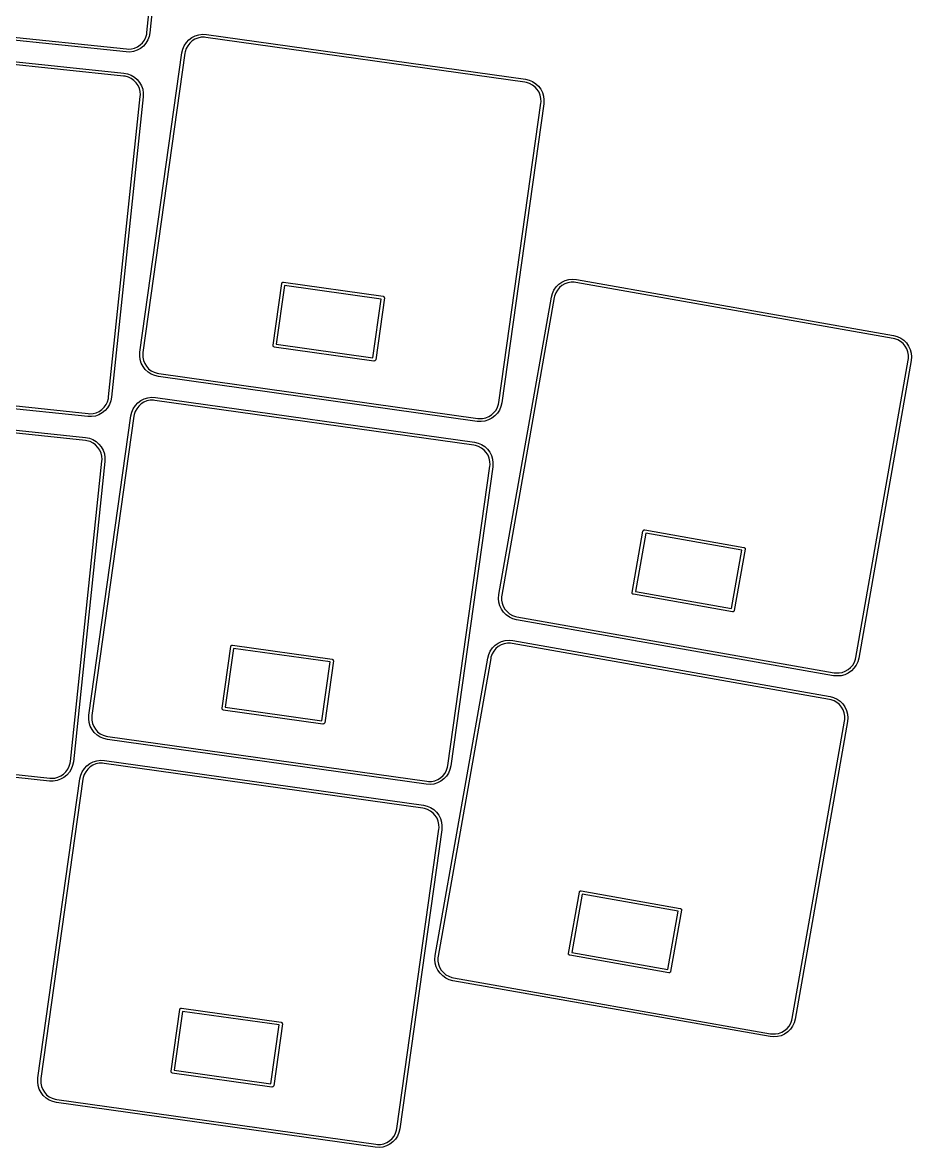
# Model space of a CAD drawing. Extents: x 42 to 186, y -134 to -29.
# Drawn here: x 141.3 to 185.5, y -114.8 to -59 of the extents above; entities that cross this region are included whole.
import ezdxf

# ---------------------------------------------------------------- set-up
doc = ezdxf.new("R2010")
doc.units = 0
doc.layers.add('BLACK', color=7, linetype='CONTINUOUS')

msp = doc.modelspace()

# ---------------------------------------------------------------- linework, layer by layer
at = {"layer": 'BLACK', "linetype": 'CONTINUOUS'}
for p, q in [((147.528, -59.4438), (149.096, -44.5259)), ((149.245, -44.5416), (147.677, -59.4595)), ((130.599, -58.5946), (146.511, -60.267)), ((146.496, -60.4162), (130.583, -58.7437)), ((147.404, -59.8253), (147.475, -59.6799)), ((147.475, -59.6799), (147.52, -59.5243)), ((147.52, -59.5243), (147.528, -59.4438)), ((147.528, -59.4438), (147.528, -59.4438)), ((147.528, -59.4438), (147.528, -59.4438)), ((147.642, -59.6434), (147.574, -59.8183)), ((147.677, -59.4595), (147.642, -59.6434)), ((149.613, -59.8104), (149.763, -59.6976)), ((149.763, -59.6976), (149.93, -59.6126)), ((150.061, -59.7213), (149.911, -59.782)), ((149.93, -59.6126), (150.109, -59.5578)), ((150.219, -59.6877), (150.061, -59.7213)), ((150.109, -59.5578), (150.295, -59.5349)), ((150.381, -59.682), (150.219, -59.6877)), ((150.295, -59.5349), (150.482, -59.5447)), ((150.461, -59.6933), (150.381, -59.682)), ((166.305, -61.92), (150.461, -59.6932)), ((150.461, -59.6932), (150.461, -59.6933)), ((150.482, -59.5447), (150.482, -59.5447)), ((150.482, -59.5447), (150.482, -59.5447)), ((150.482, -59.5447), (150.482, -59.5447)), ((150.482, -59.5447), (166.326, -61.7715)), ((146.37, -61.6096), (130.458, -59.9372)), ((130.474, -59.788), (146.386, -61.4604)), ((146.511, -60.267), (146.512, -60.2671)), ((146.512, -60.2671), (146.592, -60.2755)), ((146.592, -60.2755), (146.753, -60.2642)), ((146.753, -60.2642), (146.91, -60.2251)), ((146.91, -60.2251), (147.058, -60.1592)), ((147.209, -60.2383), (147.045, -60.3292)), ((147.058, -60.1592), (147.192, -60.0687)), ((147.192, -60.0687), (147.309, -59.9563)), ((147.355, -60.1204), (147.209, -60.2383)), ((147.309, -59.9563), (147.404, -59.8253)), ((147.478, -59.979), (147.355, -60.1204)), ((147.574, -59.8183), (147.478, -59.979)), ((149.268, -60.4596), (149.31, -60.2771)), ((149.31, -60.2771), (149.383, -60.1046)), ((149.383, -60.1046), (149.485, -59.9474)), ((149.477, -60.2465), (149.427, -60.4004)), ((149.553, -60.1036), (149.477, -60.2465)), ((149.485, -59.9474), (149.613, -59.8104)), ((149.653, -59.976), (149.553, -60.1036)), ((149.773, -59.8677), (149.653, -59.976)), ((149.911, -59.782), (149.773, -59.8677)), ((146.496, -60.4163), (146.496, -60.4162)), ((146.496, -60.4162), (146.496, -60.4162)), ((146.496, -60.4162), (146.496, -60.4162)), ((146.683, -60.4195), (146.496, -60.4163)), ((146.868, -60.3902), (146.683, -60.4195)), ((147.045, -60.3292), (146.868, -60.3902)), ((147.18, -75.3137), (149.268, -60.4596)), ((149.416, -60.4805), (147.329, -75.3345)), ((149.268, -60.4596), (149.268, -60.4596)), ((149.268, -60.4596), (149.268, -60.4596)), ((149.268, -60.4596), (149.268, -60.4596)), ((149.427, -60.4004), (149.416, -60.4805)), ((149.416, -60.4805), (149.416, -60.4805)), ((146.451, -61.6181), (146.37, -61.6096)), ((146.37, -61.6096), (146.37, -61.6096)), ((146.37, -61.6096), (146.37, -61.6096)), ((146.386, -61.4604), (146.386, -61.4604)), ((146.386, -61.4604), (146.386, -61.4604)), ((146.386, -61.4604), (146.386, -61.4604)), ((146.386, -61.4604), (146.57, -61.4962)), ((146.606, -61.6627), (146.451, -61.6181)), ((146.57, -61.4962), (146.745, -61.5633)), ((146.752, -61.7336), (146.606, -61.6627)), ((146.745, -61.5633), (146.906, -61.6598)), ((146.883, -61.8288), (146.752, -61.7336)), ((146.995, -61.9452), (146.883, -61.8288)), ((146.906, -61.6598), (147.047, -61.7828)), ((147.086, -62.0794), (146.995, -61.9452)), ((147.047, -61.7828), (147.165, -61.9284)), ((147.165, -61.9284), (147.256, -62.0923)), ((166.385, -61.9313), (166.305, -61.92)), ((166.305, -61.92), (166.305, -61.92)), ((166.305, -61.92), (166.305, -61.92)), ((166.305, -61.92), (166.305, -61.92)), ((166.326, -61.7715), (166.326, -61.7715)), ((166.326, -61.7715), (166.509, -61.8136)), ((166.539, -61.9813), (166.385, -61.9313)), ((166.509, -61.8136), (166.681, -61.8868)), ((166.682, -62.0573), (166.539, -61.9813)), ((166.681, -61.8868), (166.838, -61.9889)), ((166.838, -61.9889), (166.975, -62.1167)), ((147.152, -62.2272), (147.086, -62.0794)), ((147.191, -62.3843), (147.152, -62.2272)), ((147.202, -62.5458), (147.191, -62.3843)), ((147.194, -62.6258), (147.202, -62.5458)), ((147.256, -62.0923), (147.317, -62.2695)), ((147.317, -62.2695), (147.346, -62.4546)), ((147.346, -62.4546), (147.343, -62.6419)), ((166.81, -62.1569), (166.682, -62.0573)), ((166.918, -62.2772), (166.81, -62.1569)), ((167.004, -62.4145), (166.918, -62.2772)), ((166.975, -62.1167), (167.088, -62.2664)), ((167.064, -62.5645), (167.004, -62.4145)), ((167.088, -62.2664), (167.173, -62.4333)), ((167.173, -62.4333), (167.228, -62.6125)), ((145.626, -77.5441), (147.194, -62.6262)), ((147.343, -62.6419), (145.775, -77.5597)), ((147.194, -62.6262), (147.194, -62.6258)), ((147.343, -62.6419), (147.343, -62.6419)), ((147.343, -62.6419), (147.343, -62.6419)), ((165.005, -77.8188), (167.092, -62.9648)), ((167.241, -62.9856), (165.153, -77.8396)), ((167.098, -62.7229), (167.064, -62.5645)), ((167.092, -62.9647), (167.104, -62.8846)), ((167.092, -62.9648), (167.092, -62.9647)), ((167.092, -62.9648), (167.092, -62.9648)), ((167.104, -62.8846), (167.098, -62.7229)), ((167.228, -62.6125), (167.251, -62.7985)), ((167.251, -62.7985), (167.241, -62.9856)), ((167.241, -62.9856), (167.241, -62.9856)), ((153.791, -74.9804), (154.222, -71.9106)), ((154.36, -72.0058), (153.95, -74.9271)), ((154.222, -71.9106), (154.225, -71.9012)), ((154.225, -71.8979), (154.227, -71.8952)), ((154.225, -71.9012), (154.225, -71.8979)), ((154.227, -71.8952), (154.23, -71.8858)), ((154.23, -71.8858), (154.245, -71.8728)), ((154.245, -71.8728), (154.257, -71.8575)), ((154.257, -71.8575), (154.263, -71.856)), ((154.263, -71.856), (154.268, -71.8515)), ((154.268, -71.8515), (154.288, -71.8508)), ((154.288, -71.8508), (154.307, -71.8468)), ((154.307, -71.8468), (159.258, -72.5426)), ((159.163, -72.6808), (154.36, -72.0058)), ((167.852, -72.0824), (167.985, -71.9499)), ((167.985, -71.9499), (168.138, -71.8424)), ((168.143, -72.0128), (168.019, -72.1169)), ((168.138, -71.8424), (168.308, -71.7632)), ((168.283, -71.9319), (168.143, -72.0128)), ((168.435, -71.8765), (168.283, -71.9319)), ((168.308, -71.7632), (168.489, -71.7147)), ((168.595, -71.8484), (168.435, -71.8765)), ((168.489, -71.7147), (168.676, -71.6984)), ((168.757, -71.8484), (168.595, -71.8484)), ((168.676, -71.6984), (168.862, -71.7147)), ((168.836, -71.8624), (168.757, -71.8484)), ((168.836, -71.8625), (168.836, -71.8624)), ((184.593, -74.6409), (168.836, -71.8625)), ((168.862, -71.7147), (168.862, -71.7148)), ((168.862, -71.7148), (184.619, -74.4931)), ((159.258, -72.5426), (159.268, -72.5457)), ((159.268, -72.5457), (159.271, -72.5456)), ((159.271, -72.5456), (159.274, -72.5476)), ((159.274, -72.5476), (159.283, -72.5507)), ((159.283, -72.5507), (159.296, -72.5652)), ((159.296, -72.5652), (159.311, -72.5772)), ((159.311, -72.5772), (159.313, -72.5838)), ((159.313, -72.5838), (159.317, -72.5888)), ((159.317, -72.5888), (159.318, -72.6083)), ((159.318, -72.6083), (159.322, -72.6274)), ((165.012, -87.3589), (167.617, -72.5868)), ((167.765, -72.6128), (165.16, -87.3849)), ((167.617, -72.5868), (167.666, -72.4058)), ((167.617, -72.5868), (167.617, -72.5868)), ((167.666, -72.4058), (167.745, -72.2359)), ((167.745, -72.2359), (167.852, -72.0824)), ((167.779, -72.5331), (167.765, -72.6128)), ((167.765, -72.6128), (167.765, -72.6128)), ((167.765, -72.6128), (167.765, -72.6128)), ((167.765, -72.6128), (167.765, -72.6128)), ((167.834, -72.381), (167.779, -72.5331)), ((167.915, -72.2408), (167.834, -72.381)), ((168.019, -72.1169), (167.915, -72.2408)), ((158.753, -75.602), (159.163, -72.6808)), ((159.322, -72.6274), (158.891, -75.6972)), ((184.673, -74.6549), (184.593, -74.6409)), ((184.593, -74.6409), (184.593, -74.6409)), ((184.619, -74.4931), (184.619, -74.4931)), ((184.619, -74.4931), (184.8, -74.5417)), ((184.825, -74.7103), (184.673, -74.6549)), ((184.8, -74.5417), (184.97, -74.6208)), ((184.965, -74.7912), (184.825, -74.7103)), ((185.089, -74.8952), (184.965, -74.7912)), ((184.97, -74.6208), (185.124, -74.7283)), ((185.124, -74.7283), (185.256, -74.8608)), ((147.17, -75.5008), (147.18, -75.3138)), ((147.18, -75.3138), (147.18, -75.3137)), ((147.329, -75.3345), (147.317, -75.4147)), ((147.329, -75.3345), (147.329, -75.3345)), ((147.329, -75.3345), (147.329, -75.3345)), ((153.795, -74.9995), (153.791, -74.9804)), ((153.796, -75.019), (153.795, -74.9995)), ((153.8, -75.024), (153.796, -75.019)), ((153.801, -75.0306), (153.8, -75.024)), ((153.817, -75.0426), (153.801, -75.0306)), ((153.83, -75.0571), (153.817, -75.0426)), ((153.839, -75.0602), (153.83, -75.0571)), ((153.842, -75.0622), (153.839, -75.0602)), ((153.845, -75.0621), (153.842, -75.0622)), ((153.855, -75.0652), (153.845, -75.0621)), ((158.806, -75.761), (153.855, -75.0652)), ((153.95, -74.9271), (158.753, -75.602)), ((185.193, -75.0192), (185.089, -74.8952)), ((185.274, -75.1594), (185.193, -75.0192)), ((185.256, -74.8608), (185.364, -75.0143)), ((185.33, -75.3115), (185.274, -75.1594)), ((185.358, -75.4709), (185.33, -75.3115)), ((185.364, -75.0143), (185.443, -75.1841)), ((185.443, -75.1841), (185.491, -75.3651)), ((185.491, -75.3651), (185.508, -75.5518)), ((147.193, -75.6868), (147.17, -75.5008)), ((147.248, -75.866), (147.193, -75.6868)), ((147.333, -76.0329), (147.248, -75.866)), ((147.317, -75.4147), (147.323, -75.5764)), ((147.323, -75.5764), (147.357, -75.7347)), ((147.357, -75.7347), (147.417, -75.8848)), ((147.417, -75.8848), (147.503, -76.0221)), ((158.825, -75.757), (158.806, -75.761)), ((158.844, -75.7563), (158.825, -75.757)), ((158.85, -75.7518), (158.844, -75.7563)), ((158.856, -75.7504), (158.85, -75.7518)), ((158.868, -75.735), (158.856, -75.7504)), ((158.883, -75.722), (158.868, -75.735)), ((158.886, -75.7126), (158.883, -75.722)), ((158.888, -75.7099), (158.886, -75.7126)), ((158.891, -75.6972), (158.888, -75.7066)), ((158.888, -75.7066), (158.888, -75.7099)), ((182.739, -90.4846), (185.344, -75.7124)), ((185.491, -75.7385), (182.887, -90.5106)), ((185.344, -75.7124), (185.358, -75.6327)), ((185.344, -75.7124), (185.344, -75.7124)), ((185.344, -75.7124), (185.344, -75.7124)), ((185.358, -75.6327), (185.358, -75.4709)), ((185.508, -75.5518), (185.491, -75.7383)), ((185.491, -75.7383), (185.491, -75.7385)), ((147.446, -76.1826), (147.333, -76.0329)), ((147.583, -76.3104), (147.446, -76.1826)), ((147.503, -76.0221), (147.611, -76.1424)), ((147.74, -76.4124), (147.583, -76.3104)), ((147.611, -76.1424), (147.739, -76.242)), ((147.739, -76.242), (147.882, -76.318)), ((147.912, -76.4857), (147.74, -76.4124)), ((147.882, -76.318), (148.036, -76.368)), ((148.095, -76.5278), (147.912, -76.4857)), ((148.036, -76.368), (148.116, -76.3793)), ((148.116, -76.3793), (148.116, -76.3793)), ((148.116, -76.3793), (163.96, -78.606)), ((144.593, -78.5165), (128.681, -76.844)), ((128.697, -76.6949), (144.609, -78.3673)), ((163.939, -78.7546), (148.095, -76.5278)), ((148.095, -76.5278), (148.095, -76.5278)), ((145.573, -77.7801), (145.617, -77.6246)), ((145.617, -77.6246), (145.626, -77.5441)), ((145.626, -77.5441), (145.626, -77.5441)), ((145.626, -77.5441), (145.626, -77.5441)), ((145.775, -77.5597), (145.739, -77.7437)), ((147.23, -77.7204), (147.397, -77.6354)), ((147.397, -77.6354), (147.576, -77.5806)), ((147.576, -77.5806), (147.762, -77.5577)), ((147.762, -77.5577), (147.949, -77.5675)), ((147.949, -77.5675), (147.949, -77.5676)), ((147.949, -77.5676), (147.949, -77.5676)), ((147.949, -77.5676), (147.949, -77.5676)), ((147.949, -77.5676), (163.793, -79.7944)), ((144.468, -79.7099), (128.556, -78.0375)), ((128.571, -77.8883), (144.484, -79.5607)), ((145.156, -78.2595), (145.29, -78.169)), ((145.29, -78.169), (145.407, -78.0566)), ((145.407, -78.0566), (145.502, -77.9256)), ((145.575, -78.0793), (145.452, -78.2207)), ((145.502, -77.9256), (145.573, -77.7801)), ((145.672, -77.9186), (145.575, -78.0793)), ((145.739, -77.7437), (145.672, -77.9186)), ((146.777, -78.2999), (146.85, -78.1274)), ((146.85, -78.1274), (146.952, -77.9703)), ((147.021, -78.1264), (146.945, -78.2693)), ((146.952, -77.9703), (147.08, -77.8332)), ((147.12, -77.9988), (147.021, -78.1264)), ((147.08, -77.8332), (147.23, -77.7204)), ((147.24, -77.8905), (147.12, -77.9988)), ((147.378, -77.8047), (147.24, -77.8905)), ((147.528, -77.7441), (147.378, -77.8047)), ((147.686, -77.7104), (147.528, -77.7441)), ((147.848, -77.7048), (147.686, -77.7104)), ((147.928, -77.716), (147.848, -77.7048)), ((147.928, -77.7161), (147.928, -77.716)), ((163.772, -79.9429), (147.928, -77.7161)), ((147.928, -77.7161), (147.928, -77.7161)), ((147.928, -77.7161), (147.928, -77.7161)), ((147.928, -77.7161), (147.928, -77.7161)), ((164.768, -78.3233), (164.868, -78.1957)), ((164.868, -78.1957), (164.944, -78.0528)), ((165.038, -78.1947), (164.936, -78.3519)), ((164.944, -78.0528), (164.994, -77.8989)), ((164.994, -77.8989), (165.005, -77.8188)), ((165.005, -77.8188), (165.005, -77.8188)), ((165.111, -78.0222), (165.038, -78.1947)), ((165.153, -77.8397), (165.111, -78.0222)), ((165.153, -77.8396), (165.153, -77.8396)), ((165.153, -77.8396), (165.153, -77.8397)), ((165.153, -77.8397), (165.153, -77.8397)), ((144.781, -78.5198), (144.593, -78.5165)), ((144.593, -78.5165), (144.593, -78.5165)), ((144.593, -78.5165), (144.593, -78.5165)), ((144.593, -78.5165), (144.593, -78.5165)), ((144.609, -78.3673), (144.609, -78.3674)), ((144.609, -78.3674), (144.69, -78.3758)), ((144.647, -93.3365), (146.735, -78.4825)), ((144.69, -78.3758), (144.851, -78.3645)), ((144.966, -78.4905), (144.781, -78.5198)), ((146.883, -78.5034), (144.796, -93.3574)), ((144.851, -78.3645), (145.008, -78.3254)), ((145.143, -78.4295), (144.966, -78.4905)), ((145.008, -78.3254), (145.156, -78.2595)), ((145.307, -78.3386), (145.143, -78.4295)), ((145.452, -78.2207), (145.307, -78.3386)), ((146.735, -78.4825), (146.777, -78.2999)), ((146.735, -78.4825), (146.735, -78.4825)), ((146.895, -78.4232), (146.883, -78.5034)), ((146.883, -78.5034), (146.883, -78.5034)), ((146.883, -78.5034), (146.883, -78.5034)), ((146.883, -78.5034), (146.883, -78.5034)), ((146.945, -78.2693), (146.895, -78.4232)), ((164.126, -78.7643), (163.939, -78.7545)), ((163.939, -78.7545), (163.939, -78.7546)), ((163.96, -78.606), (163.96, -78.606)), ((163.96, -78.606), (164.04, -78.6173)), ((164.04, -78.6173), (164.202, -78.6116)), ((164.312, -78.7415), (164.126, -78.7643)), ((164.202, -78.6116), (164.36, -78.578)), ((164.492, -78.6867), (164.312, -78.7415)), ((164.36, -78.578), (164.51, -78.5173)), ((164.659, -78.6017), (164.492, -78.6867)), ((164.51, -78.5173), (164.648, -78.4316)), ((164.648, -78.4316), (164.768, -78.3233)), ((164.808, -78.4889), (164.659, -78.6017)), ((164.936, -78.3519), (164.808, -78.4889)), ((144.548, -79.7184), (144.468, -79.7099)), ((144.468, -79.7099), (144.468, -79.7099)), ((144.468, -79.7099), (144.468, -79.7099)), ((144.484, -79.5607), (144.484, -79.5607)), ((144.484, -79.5607), (144.484, -79.5607)), ((144.484, -79.5607), (144.668, -79.5965)), ((144.704, -79.763), (144.548, -79.7184)), ((144.668, -79.5965), (144.842, -79.6637)), ((144.849, -79.834), (144.704, -79.763)), ((144.842, -79.6637), (145.003, -79.7602)), ((144.98, -79.9291), (144.849, -79.834)), ((145.003, -79.7602), (145.145, -79.8831)), ((163.793, -79.7944), (163.793, -79.7944)), ((163.793, -79.7944), (163.793, -79.7944)), ((163.793, -79.7944), (163.976, -79.8365)), ((163.976, -79.8365), (164.148, -79.9097)), ((145.093, -80.0455), (144.98, -79.9291)), ((145.183, -80.1797), (145.093, -80.0455)), ((145.145, -79.8831), (145.262, -80.0287)), ((145.249, -80.3276), (145.183, -80.1797)), ((145.288, -80.4846), (145.249, -80.3276)), ((145.262, -80.0287), (145.353, -80.1926)), ((145.353, -80.1926), (145.414, -80.3698)), ((145.414, -80.3698), (145.444, -80.5549)), ((163.852, -79.9542), (163.772, -79.9429)), ((163.772, -79.9429), (163.772, -79.9429)), ((164.006, -80.0042), (163.852, -79.9542)), ((164.149, -80.0802), (164.006, -80.0042)), ((164.148, -79.9097), (164.305, -80.0118)), ((164.277, -80.1798), (164.149, -80.0802)), ((164.385, -80.3001), (164.277, -80.1798)), ((164.305, -80.0118), (164.442, -80.1396)), ((164.471, -80.4374), (164.385, -80.3001)), ((164.442, -80.1396), (164.555, -80.2892)), ((164.555, -80.2892), (164.64, -80.4562)), ((143.723, -95.6444), (145.291, -80.7265)), ((145.44, -80.7422), (143.872, -95.66)), ((145.3, -80.6461), (145.288, -80.4846)), ((145.291, -80.7265), (145.3, -80.6461)), ((145.291, -80.7265), (145.291, -80.7265)), ((145.291, -80.7265), (145.291, -80.7265)), ((145.291, -80.7265), (145.291, -80.7265)), ((145.444, -80.5549), (145.44, -80.7422)), ((145.44, -80.7422), (145.44, -80.7422)), ((145.44, -80.7422), (145.44, -80.7422)), ((145.44, -80.7422), (145.44, -80.7422)), ((162.472, -95.8417), (164.56, -80.9876)), ((164.531, -80.5874), (164.471, -80.4374)), ((164.565, -80.7457), (164.531, -80.5874)), ((164.56, -80.9876), (164.571, -80.9075)), ((164.56, -80.9876), (164.56, -80.9876)), ((164.571, -80.9075), (164.565, -80.7457)), ((164.64, -80.4562), (164.695, -80.6354)), ((164.695, -80.6354), (164.718, -80.8214)), ((164.718, -80.8214), (164.708, -81.0084)), ((164.708, -81.0085), (162.62, -95.8625)), ((164.708, -81.0084), (164.708, -81.0085)), ((171.631, -87.2566), (172.169, -84.2037)), ((172.304, -84.3036), (171.791, -87.2088)), ((172.169, -84.2037), (172.172, -84.1944)), ((172.172, -84.1911), (172.175, -84.1885)), ((172.172, -84.1944), (172.172, -84.1911)), ((172.175, -84.1885), (172.178, -84.1792)), ((172.178, -84.1792), (172.193, -84.1667)), ((172.193, -84.1667), (172.205, -84.1518)), ((172.205, -84.1518), (172.212, -84.1506)), ((172.212, -84.1506), (172.217, -84.1462)), ((172.217, -84.1462), (172.237, -84.1462)), ((172.237, -84.1462), (172.256, -84.1429)), ((172.256, -84.1429), (177.18, -85.0111)), ((177.08, -85.1458), (172.304, -84.3036)), ((176.568, -88.051), (177.08, -85.1458)), ((177.241, -85.098), (176.702, -88.1509)), ((177.18, -85.0111), (177.189, -85.0145)), ((177.189, -85.0145), (177.193, -85.0145)), ((177.193, -85.0145), (177.195, -85.0166)), ((177.195, -85.0166), (177.204, -85.02)), ((177.204, -85.02), (177.217, -85.0349)), ((177.217, -85.0349), (177.232, -85.0475)), ((177.232, -85.0475), (177.233, -85.0541)), ((177.233, -85.0541), (177.237, -85.0593)), ((177.237, -85.0593), (177.237, -85.0788)), ((177.237, -85.0788), (177.241, -85.098)), ((164.996, -87.5456), (165.012, -87.3591)), ((165.012, -87.7322), (164.996, -87.5456)), ((165.012, -87.3591), (165.012, -87.3589)), ((165.16, -87.3849), (165.146, -87.4646)), ((165.146, -87.4646), (165.146, -87.6265)), ((165.146, -87.6265), (165.174, -87.7859)), ((165.16, -87.3849), (165.16, -87.3849)), ((165.16, -87.3849), (165.16, -87.3849)), ((171.634, -87.2758), (171.631, -87.2566)), ((171.634, -87.2953), (171.634, -87.2758)), ((171.638, -87.3004), (171.634, -87.2953)), ((171.64, -87.3071), (171.638, -87.3004)), ((171.655, -87.3196), (171.64, -87.3071)), ((171.667, -87.3346), (171.655, -87.3196)), ((171.676, -87.338), (171.667, -87.3346)), ((171.679, -87.3401), (171.676, -87.338)), ((171.682, -87.3401), (171.679, -87.3401)), ((171.692, -87.3435), (171.682, -87.3401)), ((176.616, -88.2117), (171.692, -87.3435)), ((171.791, -87.2088), (176.568, -88.051)), ((165.061, -87.9132), (165.012, -87.7322)), ((165.14, -88.0831), (165.061, -87.9132)), ((165.248, -88.2365), (165.14, -88.0831)), ((165.174, -87.7859), (165.23, -87.938)), ((165.23, -87.938), (165.311, -88.0781)), ((165.38, -88.3691), (165.248, -88.2365)), ((165.311, -88.0781), (165.415, -88.2021)), ((165.415, -88.2021), (165.539, -88.3062)), ((176.635, -88.2083), (176.616, -88.2117)), ((176.654, -88.2083), (176.635, -88.2083)), ((176.659, -88.204), (176.654, -88.2083)), ((176.666, -88.2028), (176.659, -88.204)), ((176.679, -88.1879), (176.666, -88.2028)), ((176.694, -88.1754), (176.679, -88.1879)), ((176.697, -88.1661), (176.694, -88.1754)), ((176.699, -88.1635), (176.697, -88.1661)), ((176.702, -88.1509), (176.699, -88.1602)), ((176.699, -88.1602), (176.699, -88.1635)), ((165.534, -88.4765), (165.38, -88.3691)), ((165.703, -88.5557), (165.534, -88.4765)), ((165.539, -88.3062), (165.679, -88.3871)), ((165.679, -88.3871), (165.831, -88.4425)), ((165.884, -88.6042), (165.703, -88.5557)), ((165.831, -88.4425), (165.91, -88.4565)), ((181.641, -91.3826), (165.884, -88.6042)), ((165.884, -88.6042), (165.884, -88.6042)), ((165.91, -88.4565), (181.667, -91.2349)), ((151.689, -89.9335), (151.692, -89.9241)), ((151.692, -89.9208), (151.694, -89.9181)), ((151.692, -89.9241), (151.692, -89.9208)), ((151.694, -89.9181), (151.697, -89.9087)), ((151.697, -89.9087), (151.712, -89.8957)), ((151.712, -89.8957), (151.724, -89.8803)), ((151.724, -89.8803), (151.73, -89.8789)), ((151.73, -89.8789), (151.735, -89.8744)), ((151.735, -89.8744), (151.755, -89.8737)), ((151.755, -89.8737), (151.774, -89.8697)), ((151.774, -89.8697), (156.725, -90.5655)), ((164.692, -90.0059), (164.824, -89.8734)), ((164.824, -89.8734), (164.978, -89.7659)), ((164.978, -89.7659), (165.148, -89.6867)), ((165.123, -89.8554), (164.983, -89.9363)), ((165.275, -89.8), (165.123, -89.8554)), ((165.148, -89.6867), (165.329, -89.6382)), ((165.434, -89.7719), (165.275, -89.8)), ((165.329, -89.6382), (165.515, -89.6219)), ((165.596, -89.7719), (165.434, -89.7719)), ((165.515, -89.6219), (165.702, -89.6382)), ((165.676, -89.7859), (165.596, -89.7719)), ((165.676, -89.786), (165.676, -89.7859)), ((181.433, -92.5644), (165.676, -89.786)), ((165.702, -89.6382), (165.702, -89.6383)), ((165.702, -89.6383), (181.459, -92.4166)), ((151.258, -93.0033), (151.689, -89.9335)), ((151.827, -90.0286), (151.417, -92.9499)), ((156.63, -90.7036), (151.827, -90.0286)), ((164.457, -90.5103), (164.505, -90.3293)), ((164.505, -90.3293), (164.584, -90.1594)), ((164.584, -90.1594), (164.692, -90.0059)), ((164.619, -90.4566), (164.604, -90.5363)), ((164.674, -90.3045), (164.619, -90.4566)), ((164.755, -90.1643), (164.674, -90.3045)), ((164.859, -90.0404), (164.755, -90.1643)), ((164.983, -89.9363), (164.859, -90.0404)), ((182.725, -90.5643), (182.739, -90.4846)), ((156.22, -93.6249), (156.63, -90.7036)), ((156.789, -90.6502), (156.358, -93.7201)), ((156.725, -90.5655), (156.735, -90.5686)), ((156.735, -90.5686), (156.738, -90.5685)), ((156.738, -90.5685), (156.741, -90.5705)), ((156.741, -90.5705), (156.75, -90.5736)), ((156.75, -90.5736), (156.763, -90.5881)), ((156.763, -90.5881), (156.778, -90.6001)), ((156.778, -90.6001), (156.78, -90.6067)), ((156.78, -90.6067), (156.784, -90.6117)), ((156.784, -90.6117), (156.785, -90.6312)), ((156.785, -90.6312), (156.789, -90.6502)), ((161.852, -105.282), (164.457, -90.5103)), ((164.604, -90.5363), (162, -105.308)), ((164.457, -90.5103), (164.457, -90.5103)), ((164.604, -90.5363), (164.604, -90.5363)), ((164.604, -90.5363), (164.604, -90.5363)), ((164.604, -90.5363), (164.604, -90.5363)), ((182.361, -91.0845), (182.485, -90.9805)), ((182.485, -90.9805), (182.589, -90.8565)), ((182.651, -91.0149), (182.519, -91.1474)), ((182.589, -90.8565), (182.67, -90.7163)), ((182.759, -90.8614), (182.651, -91.0149)), ((182.67, -90.7163), (182.725, -90.5643)), ((182.838, -90.6916), (182.759, -90.8614)), ((182.887, -90.5106), (182.838, -90.6916)), ((182.887, -90.5106), (182.887, -90.5106)), ((181.828, -91.3989), (181.641, -91.3826)), ((181.641, -91.3826), (181.641, -91.3826)), ((181.641, -91.3826), (181.641, -91.3826)), ((181.641, -91.3826), (181.641, -91.3826)), ((181.641, -91.3826), (181.641, -91.3826)), ((181.667, -91.2349), (181.667, -91.2349)), ((181.667, -91.2349), (181.747, -91.2489)), ((181.747, -91.2489), (181.909, -91.2489)), ((182.015, -91.3826), (181.828, -91.3989)), ((181.909, -91.2489), (182.068, -91.2208)), ((182.196, -91.3341), (182.015, -91.3826)), ((182.068, -91.2208), (182.22, -91.1654)), ((182.365, -91.2549), (182.196, -91.3341)), ((182.22, -91.1654), (182.361, -91.0845)), ((182.519, -91.1474), (182.365, -91.2549)), ((181.513, -92.5784), (181.433, -92.5644)), ((181.433, -92.5644), (181.433, -92.5644)), ((181.459, -92.4166), (181.459, -92.4167)), ((181.459, -92.4167), (181.64, -92.4652)), ((181.665, -92.6338), (181.513, -92.5784)), ((181.64, -92.4652), (181.81, -92.5443)), ((181.805, -92.7147), (181.665, -92.6338)), ((181.929, -92.8188), (181.805, -92.7147)), ((181.81, -92.5443), (181.963, -92.6518)), ((181.963, -92.6518), (182.096, -92.7843)), ((151.262, -93.0224), (151.258, -93.0033)), ((151.263, -93.0419), (151.262, -93.0224)), ((151.267, -93.0469), (151.263, -93.0419)), ((151.268, -93.0535), (151.267, -93.0469)), ((151.284, -93.0655), (151.268, -93.0535)), ((151.297, -93.08), (151.284, -93.0655)), ((151.306, -93.083), (151.297, -93.08)), ((151.309, -93.0851), (151.306, -93.083)), ((151.312, -93.085), (151.309, -93.0851)), ((151.322, -93.088), (151.312, -93.085)), ((156.273, -93.7839), (151.322, -93.088)), ((151.417, -92.9499), (156.22, -93.6249)), ((182.033, -92.9427), (181.929, -92.8188)), ((182.114, -93.0829), (182.033, -92.9427)), ((182.096, -92.7843), (182.203, -92.9378)), ((182.169, -93.235), (182.114, -93.0829)), ((182.197, -93.3944), (182.169, -93.235)), ((182.203, -92.9378), (182.282, -93.1077)), ((182.282, -93.1077), (182.331, -93.2886)), ((144.637, -93.5237), (144.647, -93.3365)), ((144.66, -93.7097), (144.637, -93.5237)), ((144.647, -93.3365), (144.647, -93.3365)), ((144.647, -93.3365), (144.647, -93.3365)), ((144.647, -93.3365), (144.647, -93.3365)), ((144.715, -93.8888), (144.66, -93.7097)), ((144.796, -93.3575), (144.784, -93.4375)), ((144.784, -93.4375), (144.79, -93.5993)), ((144.79, -93.5993), (144.824, -93.7576)), ((144.796, -93.3574), (144.796, -93.3575)), ((144.824, -93.7576), (144.884, -93.9077)), ((156.292, -93.7798), (156.273, -93.7839)), ((156.312, -93.7792), (156.292, -93.7798)), ((156.317, -93.7746), (156.312, -93.7792)), ((156.323, -93.7732), (156.317, -93.7746)), ((156.335, -93.7579), (156.323, -93.7732)), ((156.35, -93.7448), (156.335, -93.7579)), ((156.353, -93.7354), (156.35, -93.7448)), ((156.355, -93.7328), (156.353, -93.7354)), ((156.358, -93.7201), (156.355, -93.7295)), ((156.355, -93.7295), (156.355, -93.7328)), ((179.579, -108.408), (182.183, -93.6359)), ((182.331, -93.662), (179.726, -108.434)), ((182.183, -93.6359), (182.197, -93.5562)), ((182.183, -93.6359), (182.183, -93.6359)), ((182.183, -93.6359), (182.183, -93.6359)), ((182.197, -93.5562), (182.197, -93.3944)), ((182.331, -93.2886), (182.347, -93.4753)), ((182.347, -93.4753), (182.331, -93.6618)), ((182.331, -93.6618), (182.331, -93.662)), ((144.8, -94.0558), (144.715, -93.8888)), ((144.913, -94.2055), (144.8, -94.0558)), ((144.884, -93.9077), (144.97, -94.0449)), ((145.05, -94.3332), (144.913, -94.2055)), ((144.97, -94.0449), (145.078, -94.1652)), ((145.207, -94.4353), (145.05, -94.3332)), ((145.078, -94.1652), (145.206, -94.2649)), ((145.206, -94.2649), (145.349, -94.3409)), ((145.349, -94.3409), (145.503, -94.3909)), ((145.503, -94.3909), (145.583, -94.4021)), ((142.691, -96.6168), (126.779, -94.9443)), ((126.794, -94.7952), (142.707, -96.4676)), ((145.379, -94.5085), (145.207, -94.4353)), ((145.562, -94.5507), (145.379, -94.5085)), ((161.406, -96.7775), (145.562, -94.5507)), ((145.562, -94.5507), (145.562, -94.5507)), ((145.562, -94.5507), (145.562, -94.5507)), ((145.562, -94.5507), (145.562, -94.5507)), ((145.583, -94.4021), (145.583, -94.4021)), ((145.583, -94.4021), (161.427, -96.6289)), ((143.504, -96.1569), (143.599, -96.0259)), ((143.599, -96.0259), (143.67, -95.8804)), ((143.67, -95.8804), (143.715, -95.7249)), ((143.77, -96.0189), (143.673, -96.1796)), ((143.715, -95.7249), (143.723, -95.6444)), ((143.723, -95.6444), (143.723, -95.6444)), ((143.723, -95.6444), (143.723, -95.6444)), ((143.837, -95.844), (143.77, -96.0189)), ((143.872, -95.66), (143.837, -95.844)), ((144.317, -96.1503), (144.419, -95.9932)), ((144.419, -95.9932), (144.547, -95.8561)), ((144.587, -96.0217), (144.488, -96.1493)), ((144.547, -95.8561), (144.697, -95.7433)), ((144.707, -95.9134), (144.587, -96.0217)), ((144.697, -95.7433), (144.864, -95.6583)), ((144.845, -95.8277), (144.707, -95.9134)), ((144.995, -95.767), (144.845, -95.8277)), ((144.864, -95.6583), (145.043, -95.6035)), ((145.153, -95.7334), (144.995, -95.767)), ((145.043, -95.6035), (145.229, -95.5807)), ((145.315, -95.7277), (145.153, -95.7334)), ((145.229, -95.5807), (145.416, -95.5905)), ((145.395, -95.739), (145.315, -95.7277)), ((161.239, -97.9658), (145.395, -95.739)), ((145.395, -95.739), (145.395, -95.739)), ((145.416, -95.5905), (145.416, -95.5905)), ((145.416, -95.5905), (161.26, -97.8172)), ((162.335, -96.2186), (162.411, -96.0757)), ((162.411, -96.0757), (162.461, -95.9218)), ((162.461, -95.9218), (162.472, -95.8417)), ((162.472, -95.8417), (162.472, -95.8417)), ((162.578, -96.0451), (162.505, -96.2176)), ((162.62, -95.8625), (162.578, -96.0451)), ((162.62, -95.8625), (162.62, -95.8625)), ((142.114, -111.359), (144.202, -96.5054)), ((144.35, -96.5263), (142.263, -111.38)), ((142.878, -96.6201), (142.691, -96.6168)), ((142.691, -96.6168), (142.691, -96.6168)), ((142.707, -96.4676), (142.707, -96.4677)), ((142.707, -96.4677), (142.787, -96.4761)), ((142.787, -96.4761), (142.949, -96.4648)), ((143.063, -96.5908), (142.878, -96.6201)), ((142.949, -96.4648), (143.106, -96.4256)), ((143.241, -96.5298), (143.063, -96.5908)), ((143.106, -96.4256), (143.253, -96.3598)), ((143.404, -96.4389), (143.241, -96.5298)), ((143.253, -96.3598), (143.388, -96.2693)), ((143.388, -96.2693), (143.504, -96.1569)), ((143.55, -96.321), (143.404, -96.4389)), ((143.673, -96.1796), (143.55, -96.321)), ((144.202, -96.5054), (144.244, -96.3228)), ((144.202, -96.5054), (144.202, -96.5054)), ((144.244, -96.3228), (144.317, -96.1503)), ((144.362, -96.4461), (144.35, -96.5263)), ((144.412, -96.2922), (144.362, -96.4461)), ((144.488, -96.1493), (144.412, -96.2922)), ((161.427, -96.6289), (161.427, -96.6289)), ((161.427, -96.6289), (161.427, -96.6289)), ((161.427, -96.6289), (161.427, -96.629)), ((161.427, -96.629), (161.507, -96.6402)), ((161.507, -96.6402), (161.669, -96.6345)), ((161.669, -96.6345), (161.827, -96.6009)), ((161.827, -96.6009), (161.977, -96.5403)), ((162.126, -96.6246), (161.959, -96.7097)), ((161.977, -96.5403), (162.115, -96.4545)), ((162.115, -96.4545), (162.235, -96.3462)), ((162.275, -96.5118), (162.126, -96.6246)), ((162.235, -96.3462), (162.335, -96.2186)), ((162.403, -96.3748), (162.275, -96.5118)), ((162.505, -96.2176), (162.403, -96.3748)), ((161.593, -96.7873), (161.406, -96.7775)), ((161.406, -96.7775), (161.406, -96.7775)), ((161.406, -96.7775), (161.406, -96.7775)), ((161.406, -96.7775), (161.406, -96.7775)), ((161.779, -96.7644), (161.593, -96.7873)), ((161.959, -96.7097), (161.779, -96.7644)), ((161.319, -97.977), (161.239, -97.9658)), ((161.239, -97.9658), (161.239, -97.9658)), ((161.239, -97.9658), (161.239, -97.9658)), ((161.239, -97.9658), (161.239, -97.9658)), ((161.26, -97.8172), (161.26, -97.8172)), ((161.26, -97.8172), (161.443, -97.8594)), ((161.473, -98.0271), (161.319, -97.977)), ((161.443, -97.8594), (161.615, -97.9326)), ((161.616, -98.103), (161.473, -98.0271)), ((161.615, -97.9326), (161.772, -98.0347)), ((161.744, -98.2027), (161.616, -98.103)), ((161.852, -98.323), (161.744, -98.2027)), ((161.772, -98.0347), (161.909, -98.1625)), ((161.909, -98.1625), (162.022, -98.3121)), ((161.938, -98.4602), (161.852, -98.323)), ((161.999, -98.6103), (161.938, -98.4602)), ((162.032, -98.7686), (161.999, -98.6103)), ((162.022, -98.3121), (162.107, -98.4791)), ((162.038, -98.9304), (162.032, -98.7686)), ((162.107, -98.4791), (162.162, -98.6583)), ((162.162, -98.6583), (162.185, -98.8443)), ((162.185, -98.8443), (162.175, -99.0314)), ((159.939, -113.865), (162.027, -99.0105)), ((162.175, -99.0314), (160.088, -113.885)), ((162.027, -99.0103), (162.038, -98.9304)), ((162.027, -99.0105), (162.027, -99.0103)), ((162.175, -99.0314), (162.175, -99.0314)), ((162.175, -99.0314), (162.175, -99.0314)), ((168.47, -105.18), (169.009, -102.127)), ((169.009, -102.127), (169.012, -102.118)), ((169.012, -102.115), (169.014, -102.112)), ((169.012, -102.118), (169.012, -102.115)), ((169.014, -102.112), (169.018, -102.103)), ((169.018, -102.103), (169.032, -102.09)), ((169.032, -102.09), (169.045, -102.075)), ((169.045, -102.075), (169.052, -102.074)), ((169.052, -102.074), (169.057, -102.07)), ((169.057, -102.07), (169.076, -102.07)), ((169.076, -102.07), (169.096, -102.066)), ((169.096, -102.066), (174.02, -102.935)), ((169.143, -102.227), (168.631, -105.132)), ((173.92, -103.069), (169.143, -102.227)), ((173.407, -105.974), (173.92, -103.069)), ((174.08, -103.021), (173.542, -106.074)), ((174.02, -102.935), (174.029, -102.938)), ((174.029, -102.938), (174.032, -102.938)), ((174.032, -102.938), (174.035, -102.94)), ((174.035, -102.94), (174.044, -102.944)), ((174.044, -102.944), (174.057, -102.958)), ((174.057, -102.958), (174.071, -102.971)), ((174.071, -102.971), (174.073, -102.978)), ((174.073, -102.978), (174.077, -102.983)), ((174.077, -102.983), (174.077, -103.002)), ((174.077, -103.002), (174.08, -103.021)), ((161.836, -105.469), (161.852, -105.283)), ((161.852, -105.656), (161.836, -105.469)), ((161.852, -105.283), (161.852, -105.282)), ((162, -105.308), (161.986, -105.388)), ((161.986, -105.388), (161.986, -105.55)), ((161.986, -105.55), (162.014, -105.709)), ((162, -105.308), (162, -105.308)), ((162, -105.308), (162, -105.308)), ((168.474, -105.199), (168.47, -105.18)), ((168.474, -105.219), (168.474, -105.199)), ((168.478, -105.224), (168.474, -105.219)), ((168.479, -105.231), (168.478, -105.224)), ((168.494, -105.243), (168.479, -105.231)), ((168.507, -105.258), (168.494, -105.243)), ((168.516, -105.261), (168.507, -105.258)), ((168.519, -105.264), (168.516, -105.261)), ((168.522, -105.264), (168.519, -105.264)), ((168.531, -105.267), (168.522, -105.264)), ((173.455, -106.135), (168.531, -105.267)), ((168.631, -105.132), (173.407, -105.974)), ((161.901, -105.837), (161.852, -105.656)), ((161.98, -106.007), (161.901, -105.837)), ((162.087, -106.16), (161.98, -106.007)), ((162.014, -105.709), (162.069, -105.861)), ((162.069, -105.861), (162.15, -106.002)), ((162.15, -106.002), (162.254, -106.126)), ((162.254, -106.126), (162.378, -106.23)), ((173.499, -106.127), (173.494, -106.132)), ((173.506, -106.126), (173.499, -106.127)), ((173.518, -106.111), (173.506, -106.126)), ((173.533, -106.099), (173.518, -106.111)), ((173.537, -106.09), (173.533, -106.099)), ((173.539, -106.087), (173.537, -106.09)), ((173.542, -106.074), (173.539, -106.084)), ((173.539, -106.084), (173.539, -106.087)), ((162.22, -106.293), (162.087, -106.16)), ((162.373, -106.4), (162.22, -106.293)), ((162.543, -106.479), (162.373, -106.4)), ((162.378, -106.23), (162.518, -106.311)), ((162.518, -106.311), (162.67, -106.366)), ((162.724, -106.528), (162.543, -106.479)), ((162.67, -106.366), (162.75, -106.38)), ((178.481, -109.306), (162.724, -106.528)), ((162.724, -106.528), (162.724, -106.528)), ((162.75, -106.38), (178.507, -109.158)), ((173.474, -106.132), (173.455, -106.135)), ((173.494, -106.132), (173.474, -106.132)), ((148.725, -111.026), (149.156, -107.956)), ((149.294, -108.052), (148.884, -110.973)), ((149.156, -107.956), (149.159, -107.947)), ((149.159, -107.944), (149.161, -107.941)), ((149.159, -107.947), (149.159, -107.944)), ((149.161, -107.941), (149.164, -107.932)), ((149.164, -107.932), (149.179, -107.919)), ((149.179, -107.919), (149.191, -107.903)), ((149.191, -107.903), (149.197, -107.902)), ((149.197, -107.902), (149.202, -107.897)), ((149.202, -107.897), (149.222, -107.897)), ((149.222, -107.897), (149.241, -107.893)), ((149.241, -107.893), (154.192, -108.588)), ((154.097, -108.727), (149.294, -108.052)), ((153.687, -111.648), (154.097, -108.727)), ((154.256, -108.673), (153.825, -111.743)), ((154.192, -108.588), (154.202, -108.591)), ((154.202, -108.591), (154.205, -108.591)), ((154.205, -108.591), (154.208, -108.593)), ((154.208, -108.593), (154.217, -108.596)), ((154.217, -108.596), (154.23, -108.611)), ((154.23, -108.611), (154.246, -108.623)), ((154.246, -108.623), (154.247, -108.63)), ((154.247, -108.63), (154.251, -108.635)), ((154.251, -108.635), (154.252, -108.654)), ((154.252, -108.654), (154.256, -108.673)), ((179.2, -109.008), (179.324, -108.904)), ((179.324, -108.904), (179.428, -108.78)), ((179.428, -108.78), (179.509, -108.64)), ((179.599, -108.785), (179.491, -108.938)), ((179.509, -108.64), (179.564, -108.488)), ((179.564, -108.488), (179.579, -108.408)), ((179.678, -108.615), (179.599, -108.785)), ((179.726, -108.434), (179.678, -108.615)), ((179.726, -108.434), (179.726, -108.434)), ((178.668, -109.322), (178.481, -109.306)), ((178.481, -109.306), (178.481, -109.306)), ((178.481, -109.306), (178.481, -109.306)), ((178.481, -109.306), (178.481, -109.306)), ((178.481, -109.306), (178.481, -109.306)), ((178.507, -109.158), (178.507, -109.158)), ((178.507, -109.158), (178.587, -109.172)), ((178.587, -109.172), (178.749, -109.172)), ((178.854, -109.306), (178.668, -109.322)), ((178.749, -109.172), (178.908, -109.144)), ((179.035, -109.258), (178.854, -109.306)), ((178.908, -109.144), (179.06, -109.089)), ((179.205, -109.178), (179.035, -109.258)), ((179.06, -109.089), (179.2, -109.008)), ((179.359, -109.071), (179.205, -109.178)), ((179.491, -108.938), (179.359, -109.071)), ((148.729, -111.045), (148.725, -111.026)), ((148.73, -111.065), (148.729, -111.045)), ((148.734, -111.07), (148.73, -111.065)), ((148.736, -111.076), (148.734, -111.07)), ((148.751, -111.088), (148.736, -111.076)), ((148.764, -111.103), (148.751, -111.088)), ((148.773, -111.106), (148.764, -111.103)), ((148.776, -111.108), (148.773, -111.106)), ((148.779, -111.108), (148.776, -111.108)), ((148.789, -111.111), (148.779, -111.108)), ((153.74, -111.807), (148.789, -111.111)), ((148.884, -110.973), (153.687, -111.648)), ((142.104, -111.547), (142.114, -111.359)), ((142.127, -111.733), (142.104, -111.547)), ((142.114, -111.359), (142.114, -111.359)), ((142.114, -111.359), (142.114, -111.359)), ((142.263, -111.38), (142.251, -111.46)), ((142.251, -111.46), (142.257, -111.622)), ((142.257, -111.622), (142.291, -111.781)), ((142.263, -111.38), (142.263, -111.38)), ((142.182, -111.912), (142.127, -111.733)), ((142.267, -112.079), (142.182, -111.912)), ((142.38, -112.228), (142.267, -112.079)), ((142.291, -111.781), (142.351, -111.931)), ((142.351, -111.931), (142.437, -112.068)), ((142.517, -112.356), (142.38, -112.228)), ((142.437, -112.068), (142.545, -112.188)), ((142.545, -112.188), (142.673, -112.288)), ((153.759, -111.803), (153.74, -111.807)), ((153.779, -111.802), (153.759, -111.803)), ((153.784, -111.798), (153.779, -111.802)), ((153.79, -111.796), (153.784, -111.798)), ((153.802, -111.781), (153.79, -111.796)), ((153.817, -111.768), (153.802, -111.781)), ((153.82, -111.758), (153.817, -111.768)), ((153.822, -111.756), (153.82, -111.758)), ((153.825, -111.743), (153.822, -111.752)), ((153.822, -111.752), (153.822, -111.756)), ((142.674, -112.458), (142.517, -112.356)), ((142.673, -112.288), (142.816, -112.364)), ((142.847, -112.531), (142.674, -112.458)), ((142.816, -112.364), (142.97, -112.414)), ((143.029, -112.574), (142.847, -112.531)), ((142.97, -112.414), (143.05, -112.425)), ((158.873, -114.8), (143.029, -112.574)), ((143.05, -112.425), (143.05, -112.425)), ((143.05, -112.425), (158.894, -114.652)), ((159.878, -114.099), (159.928, -113.945)), ((159.928, -113.945), (159.939, -113.865)), ((159.939, -113.865), (159.939, -113.865)), ((160.088, -113.885), (160.045, -114.068)), ((159.445, -114.563), (159.582, -114.477)), ((159.582, -114.477), (159.702, -114.369)), ((159.702, -114.369), (159.802, -114.242)), ((159.87, -114.398), (159.742, -114.535)), ((159.802, -114.242), (159.878, -114.099)), ((159.972, -114.24), (159.87, -114.398)), ((160.045, -114.068), (159.972, -114.24)), ((159.061, -114.81), (158.873, -114.8)), ((158.873, -114.8), (158.873, -114.8)), ((158.873, -114.8), (158.873, -114.8)), ((158.873, -114.8), (158.873, -114.8)), ((158.873, -114.8), (158.873, -114.8)), ((158.894, -114.652), (158.894, -114.652)), ((158.894, -114.652), (158.894, -114.652)), ((158.894, -114.652), (158.974, -114.663)), ((158.974, -114.663), (159.136, -114.657)), ((159.246, -114.787), (159.061, -114.81)), ((159.136, -114.657), (159.294, -114.624)), ((159.426, -114.733), (159.246, -114.787)), ((159.294, -114.624), (159.445, -114.563)), ((159.593, -114.647), (159.426, -114.733)), ((159.742, -114.535), (159.593, -114.647))]:
    msp.add_line(p, q, dxfattribs=at)

doc.saveas('drawing.dxf')
